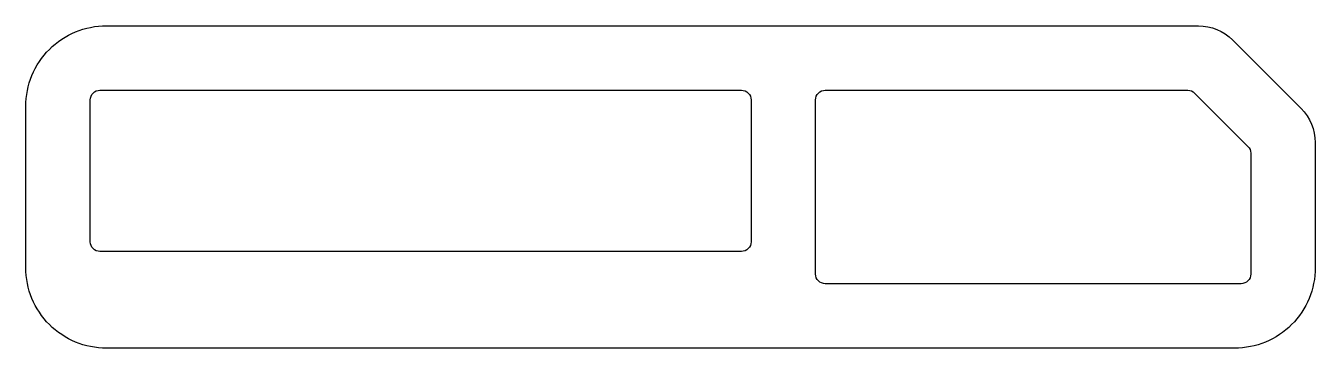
# Model space of a CAD drawing. Extents: x 136.2 to 176.2, y 218.7 to 228.7.
import ezdxf

# ---------------------------------------------------------------- set-up
doc = ezdxf.new("R2010")
doc.units = 0
doc.header["$LTSCALE"] = 15
doc.layers.get('0').update_dxf_attribs({"linetype": 'CONTINUOUS'})

msp = doc.modelspace()

# ---------------------------------------------------------------- linework, layer by layer
at = {"color": 0, "linetype": 'BYBLOCK'}
for points in [[(138.661, 228.671), (172.539, 228.671, -0.198912), (173.6, 228.231), (175.721, 226.11, -0.198912), (176.161, 225.049), (176.161, 221.171, -0.414214), (173.661, 218.671), (138.661, 218.671, -0.414214), (136.161, 221.171), (136.161, 226.171, -0.414214)], [(138.161, 221.971), (138.161, 226.371, -0.414214), (138.461, 226.671), (158.361, 226.671, -0.414214), (158.661, 226.371), (158.661, 221.971, -0.414214), (158.361, 221.671), (138.461, 221.671, -0.414214)], [(160.961, 226.671), (172.208, 226.671, -0.198912), (172.42, 226.583), (174.073, 224.93, -0.198912), (174.161, 224.718), (174.161, 220.971, -0.414214), (173.861, 220.671), (160.961, 220.671, -0.414214), (160.661, 220.971), (160.661, 226.371, -0.414214)]]:
    msp.add_lwpolyline(points, format="xyb", close=True, dxfattribs=at)

doc.saveas('drawing.dxf')
